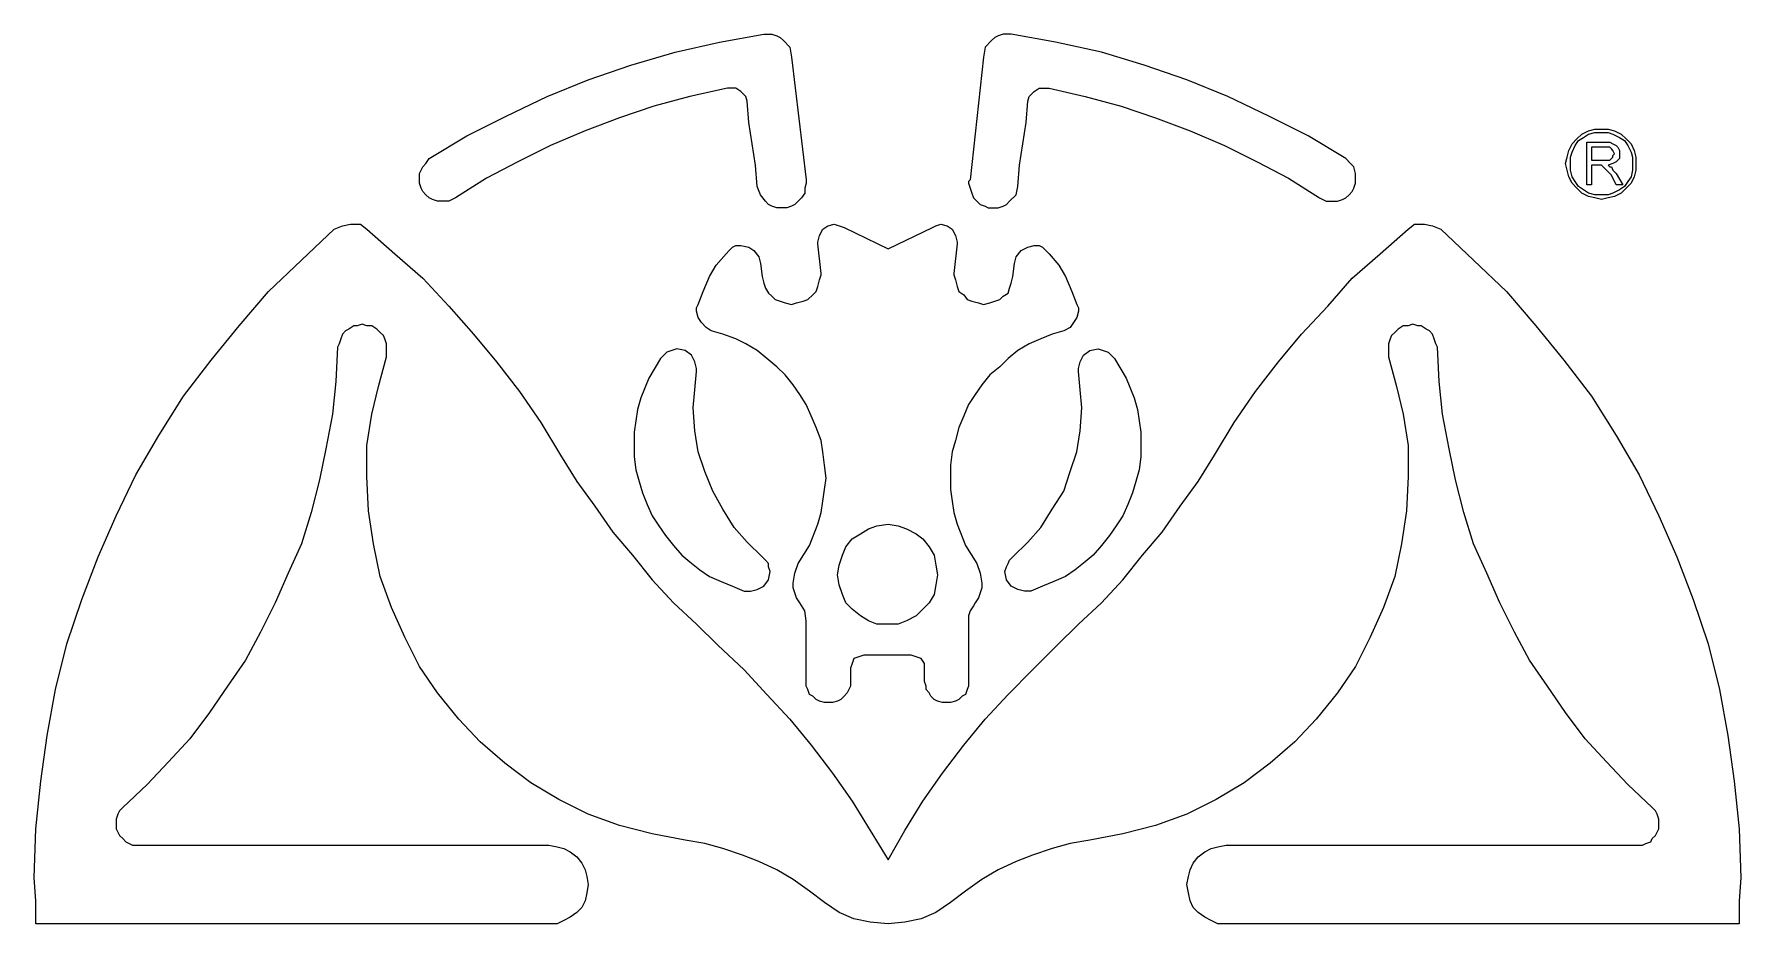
# Paper-space layout '布局1' of a CAD drawing. Header units: millimetres. Extents: x 36 to 2614, y 255 to 718.
# Drawn here: x 200.12 to 239.72, y 332.75 to 353.4 of the extents above; entities that cross this region are included whole.
import ezdxf

# ---------------------------------------------------------------- set-up
doc = ezdxf.new("R2010")
doc.units = ezdxf.units.MM
doc.layers.add('W-文字', color=35, linetype='Continuous')

psp = doc.layouts.new('布局1')

# ---------------------------------------------------------------- linework, layer by layer
at = {"layer": 'W-文字', "color": 7, "lineweight": 0}
for points in [[(216.67, 351.844), (216.632, 351.959), (216.518, 352.073), (216.404, 352.149), (216.29, 352.149), (216.214, 352.149), (216.214, 352.149), (215.339, 351.959), (214.502, 351.73), (213.703, 351.464), (212.905, 351.16), (212.106, 350.817), (211.345, 350.437), (210.622, 350.057), (209.9, 349.6), (209.748, 349.524), (209.595, 349.524), (209.481, 349.524), (209.367, 349.562), (209.291, 349.6), (209.215, 349.676), (209.139, 349.753), (209.101, 349.829), (209.063, 349.943), (209.063, 350.057), (209.063, 350.171), (209.139, 350.323), (209.215, 350.399), (209.291, 350.513), (210.166, 351.046), (211.079, 351.502), (212.03, 351.959), (212.981, 352.339), (213.97, 352.681), (214.996, 352.986), (216.023, 353.214), (217.05, 353.404), (217.088, 353.404), (217.126, 353.404), (217.241, 353.404), (217.355, 353.366), (217.431, 353.328), (217.507, 353.252), (217.659, 353.1), (217.697, 352.871), (218.039, 350.019), (218.039, 349.981), (218.039, 349.943), (218.001, 349.829), (218.001, 349.714), (217.925, 349.6), (217.849, 349.524), (217.773, 349.448), (217.697, 349.41), (217.583, 349.372), (217.469, 349.372), (217.355, 349.372), (217.241, 349.41), (217.164, 349.448), (217.088, 349.524), (216.974, 349.676), (216.898, 349.867), (216.86, 350.361), (216.784, 350.856), (216.708, 351.35), (216.67, 351.844), (216.67, 351.844)], [(223.174, 351.844), (223.212, 351.959), (223.326, 352.073), (223.44, 352.149), (223.592, 352.149), (223.63, 352.149), (223.669, 352.149), (224.505, 351.959), (225.342, 351.73), (226.141, 351.464), (226.94, 351.16), (227.738, 350.817), (228.499, 350.437), (229.222, 350.057), (229.944, 349.6), (230.096, 349.524), (230.249, 349.524), (230.363, 349.524), (230.477, 349.562), (230.553, 349.6), (230.629, 349.676), (230.705, 349.753), (230.743, 349.829), (230.781, 349.943), (230.781, 350.057), (230.781, 350.171), (230.743, 350.323), (230.667, 350.399), (230.553, 350.513), (229.678, 351.046), (228.765, 351.502), (227.814, 351.959), (226.863, 352.339), (225.875, 352.681), (224.886, 352.986), (223.821, 353.214), (222.794, 353.404), (222.756, 353.404), (222.718, 353.404), (222.604, 353.404), (222.489, 353.366), (222.413, 353.328), (222.337, 353.252), (222.185, 353.1), (222.147, 352.871), (221.843, 350.019), (221.805, 349.981), (221.805, 349.943), (221.843, 349.829), (221.881, 349.714), (221.919, 349.6), (221.995, 349.524), (222.071, 349.448), (222.185, 349.41), (222.261, 349.372), (222.375, 349.372), (222.489, 349.372), (222.604, 349.41), (222.68, 349.448), (222.756, 349.524), (222.908, 349.676), (222.946, 349.867), (222.984, 350.361), (223.06, 350.856), (223.136, 351.35), (223.174, 351.844), (223.174, 351.844)], [(236.486, 351.198), (236.639, 351.198), (236.791, 351.16), (236.943, 351.084), (237.057, 350.97), (237.171, 350.856), (237.247, 350.703), (237.285, 350.551), (237.285, 350.399), (237.285, 350.247), (237.247, 350.095), (237.171, 349.943), (237.057, 349.829), (236.943, 349.714), (236.791, 349.638), (236.639, 349.6), (236.486, 349.562), (236.334, 349.6), (236.182, 349.638), (236.03, 349.714), (235.916, 349.829), (235.802, 349.943), (235.726, 350.095), (235.688, 350.247), (235.65, 350.399), (235.688, 350.551), (235.726, 350.703), (235.802, 350.856), (235.916, 350.97), (236.03, 351.084), (236.182, 351.16), (236.334, 351.198), (236.486, 351.198), (236.486, 351.198)], [(236.486, 351.122), (236.639, 351.122), (236.753, 351.084), (236.905, 351.008), (237.019, 350.932), (237.095, 350.817), (237.171, 350.665), (237.209, 350.551), (237.209, 350.399), (237.209, 350.247), (237.171, 350.095), (237.095, 349.981), (237.019, 349.867), (236.905, 349.791), (236.753, 349.714), (236.639, 349.676), (236.486, 349.676), (236.334, 349.676), (236.182, 349.714), (236.068, 349.791), (235.954, 349.867), (235.878, 349.981), (235.802, 350.095), (235.764, 350.247), (235.764, 350.399), (235.764, 350.551), (235.802, 350.665), (235.878, 350.817), (235.954, 350.932), (236.068, 351.008), (236.182, 351.084), (236.334, 351.122), (236.486, 351.122), (236.486, 351.122)], [(236.144, 349.905), (236.144, 350.894), (236.562, 350.894), (236.677, 350.894), (236.753, 350.856), (236.829, 350.817), (236.867, 350.779), (236.905, 350.703), (236.905, 350.627), (236.905, 350.513), (236.829, 350.437), (236.753, 350.399), (236.639, 350.361), (236.677, 350.323), (236.715, 350.323), (236.753, 350.247), (236.829, 350.171), (236.981, 349.905), (236.829, 349.905), (236.715, 350.133), (236.639, 350.209), (236.601, 350.247), (236.562, 350.285), (236.524, 350.323), (236.524, 350.323), (236.486, 350.361), (236.448, 350.361), (236.41, 350.361), (236.258, 350.361), (236.258, 349.905), (236.144, 349.905), (236.144, 349.905)], [(236.258, 350.475), (236.524, 350.475), (236.601, 350.475), (236.677, 350.475), (236.715, 350.513), (236.753, 350.551), (236.753, 350.589), (236.791, 350.627), (236.753, 350.703), (236.715, 350.741), (236.677, 350.779), (236.562, 350.779), (236.258, 350.779), (236.258, 350.475), (236.258, 350.475)], [(219.941, 332.751), (219.523, 332.789), (219.142, 332.865), (218.8, 333.017), (218.458, 333.245), (218.115, 333.511), (217.735, 333.778), (217.355, 334.006), (216.936, 334.196), (216.556, 334.348), (216.1, 334.5), (215.681, 334.614), (215.225, 334.691), (214.464, 334.843), (213.703, 335.033), (212.981, 335.299), (212.296, 335.641), (211.649, 336.022), (211.041, 336.478), (210.47, 336.973), (209.976, 337.505), (209.481, 338.114), (209.063, 338.722), (208.721, 339.407), (208.416, 340.092), (208.15, 340.814), (207.998, 341.575), (207.884, 342.336), (207.846, 343.134), (207.846, 343.857), (207.96, 344.58), (208.112, 345.226), (208.302, 345.911), (208.302, 345.987), (208.302, 346.101), (208.302, 346.215), (208.264, 346.329), (208.226, 346.405), (208.15, 346.481), (208.074, 346.558), (207.96, 346.634), (207.846, 346.634), (207.732, 346.672), (207.618, 346.634), (207.542, 346.634), (207.427, 346.558), (207.351, 346.52), (207.275, 346.443), (207.237, 346.329), (207.199, 346.215), (207.161, 346.139), (207.123, 345.34), (207.047, 344.58), (206.895, 343.781), (206.743, 343.058), (206.553, 342.298), (206.324, 341.575), (206.02, 340.89), (205.716, 340.206), (205.374, 339.521), (205.031, 338.874), (204.613, 338.266), (204.194, 337.657), (203.738, 337.049), (203.244, 336.516), (202.749, 335.984), (202.179, 335.451), (202.103, 335.375), (202.065, 335.299), (202.026, 335.185), (202.026, 335.071), (202.026, 334.957), (202.065, 334.881), (202.103, 334.805), (202.179, 334.729), (202.255, 334.653), (202.331, 334.614), (202.407, 334.576), (202.521, 334.576), (212.068, 334.576), (212.258, 334.538), (212.41, 334.5), (212.562, 334.424), (212.714, 334.31), (212.828, 334.158), (212.905, 334.006), (212.943, 333.854), (212.981, 333.664), (212.943, 333.473), (212.905, 333.283), (212.828, 333.131), (212.714, 333.017), (212.562, 332.903), (212.41, 332.827), (212.258, 332.751), (212.068, 332.751), (200.163, 332.751), (200.163, 333.283), (200.125, 333.816), (200.163, 334.957), (200.277, 336.06), (200.429, 337.125), (200.619, 338.19), (200.885, 339.255), (201.228, 340.282), (201.608, 341.271), (202.026, 342.222), (202.483, 343.172), (203.015, 344.085), (203.586, 344.998), (204.233, 345.835), (204.879, 346.634), (205.564, 347.432), (206.324, 348.155), (207.085, 348.878), (207.275, 348.954), (207.466, 348.992), (207.694, 348.992), (207.846, 348.878), (208.492, 348.307), (209.139, 347.737), (209.748, 347.09), (210.318, 346.443), (210.851, 345.797), (211.383, 345.112), (211.878, 344.39), (212.334, 343.629), (212.714, 343.02), (213.133, 342.45), (213.551, 341.841), (214.008, 341.309), (214.464, 340.738), (214.958, 340.206), (215.491, 339.711), (215.985, 339.217), (216.594, 338.646), (217.126, 338.076), (217.659, 337.505), (218.153, 336.897), (218.648, 336.25), (219.104, 335.603), (219.523, 334.919), (219.941, 334.234), (220.321, 334.919), (220.74, 335.603), (221.196, 336.25), (221.691, 336.897), (222.185, 337.505), (222.718, 338.076), (223.288, 338.646), (223.859, 339.217), (224.353, 339.711), (224.886, 340.206), (225.38, 340.738), (225.837, 341.309), (226.293, 341.841), (226.711, 342.45), (227.13, 343.02), (227.51, 343.629), (227.967, 344.39), (228.461, 345.112), (228.993, 345.797), (229.526, 346.443), (230.135, 347.09), (230.705, 347.737), (231.352, 348.307), (231.998, 348.878), (232.15, 348.992), (232.379, 348.992), (232.569, 348.954), (232.759, 348.878), (233.52, 348.155), (234.28, 347.432), (234.965, 346.634), (235.612, 345.835), (236.258, 344.998), (236.829, 344.085), (237.361, 343.172), (237.818, 342.222), (238.236, 341.271), (238.616, 340.282), (238.959, 339.255), (239.225, 338.19), (239.415, 337.125), (239.567, 336.06), (239.681, 334.957), (239.719, 333.816), (239.681, 333.283), (239.681, 332.751), (227.776, 332.751), (227.586, 332.751), (227.434, 332.827), (227.282, 332.903), (227.13, 333.017), (227.016, 333.131), (226.94, 333.283), (226.902, 333.473), (226.863, 333.664), (226.902, 333.854), (226.94, 334.006), (227.016, 334.158), (227.13, 334.31), (227.282, 334.424), (227.434, 334.5), (227.586, 334.538), (227.776, 334.576), (237.323, 334.576), (237.437, 334.576), (237.513, 334.614), (237.627, 334.653), (237.665, 334.729), (237.742, 334.805), (237.78, 334.881), (237.818, 334.957), (237.818, 335.071), (237.818, 335.185), (237.78, 335.299), (237.742, 335.375), (237.665, 335.451), (237.095, 335.984), (236.601, 336.516), (236.106, 337.049), (235.65, 337.657), (235.231, 338.266), (234.813, 338.874), (234.471, 339.521), (234.128, 340.206), (233.824, 340.89), (233.52, 341.575), (233.291, 342.298), (233.101, 343.058), (232.949, 343.781), (232.797, 344.58), (232.721, 345.34), (232.683, 346.139), (232.645, 346.215), (232.607, 346.329), (232.569, 346.443), (232.493, 346.52), (232.417, 346.558), (232.303, 346.634), (232.226, 346.634), (232.112, 346.672), (231.998, 346.634), (231.884, 346.634), (231.77, 346.558), (231.694, 346.481), (231.618, 346.405), (231.58, 346.329), (231.542, 346.215), (231.542, 346.101), (231.542, 345.987), (231.542, 345.911), (231.732, 345.226), (231.884, 344.58), (231.998, 343.857), (231.998, 343.134), (231.96, 342.336), (231.846, 341.575), (231.694, 340.814), (231.428, 340.092), (231.123, 339.407), (230.781, 338.722), (230.363, 338.114), (229.868, 337.505), (229.374, 336.973), (228.803, 336.478), (228.195, 336.022), (227.548, 335.641), (226.863, 335.299), (226.141, 335.033), (225.38, 334.843), (224.619, 334.691), (224.163, 334.614), (223.745, 334.5), (223.288, 334.348), (222.908, 334.196), (222.489, 334.006), (222.109, 333.778), (221.729, 333.511), (221.386, 333.245), (221.044, 333.017), (220.702, 332.865), (220.321, 332.789), (219.941, 332.751), (219.941, 332.751)], [(219.941, 338.989), (219.371, 338.989), (219.256, 338.95), (219.142, 338.912), (219.104, 338.798), (219.066, 338.684), (219.066, 338.38), (219.066, 338.266), (219.028, 338.19), (218.99, 338.114), (218.914, 338.038), (218.838, 337.962), (218.762, 337.924), (218.648, 337.886), (218.534, 337.886), (218.458, 337.886), (218.344, 337.924), (218.268, 337.962), (218.191, 338.038), (218.115, 338.076), (218.077, 338.19), (218.039, 338.266), (218.039, 338.38), (218.039, 339.787), (218.001, 340.015), (217.887, 340.206), (217.811, 340.32), (217.773, 340.434), (217.735, 340.548), (217.735, 340.662), (217.773, 340.89), (217.849, 341.119), (218.115, 341.537), (218.306, 342.031), (218.382, 342.298), (218.42, 342.564), (218.458, 342.83), (218.496, 343.096), (218.458, 343.401), (218.42, 343.705), (218.382, 343.971), (218.268, 344.275), (218.153, 344.542), (218.039, 344.808), (217.887, 345.036), (217.735, 345.264), (217.545, 345.493), (217.355, 345.683), (217.126, 345.873), (216.898, 346.063), (216.632, 346.215), (216.404, 346.329), (216.1, 346.443), (215.833, 346.52), (215.719, 346.596), (215.605, 346.71), (215.529, 346.824), (215.491, 346.976), (215.491, 347.052), (215.529, 347.128), (215.643, 347.432), (215.795, 347.775), (215.947, 348.041), (216.176, 348.307), (216.252, 348.383), (216.328, 348.459), (216.404, 348.497), (216.518, 348.497), (216.708, 348.459), (216.822, 348.383), (216.936, 348.231), (216.974, 348.079), (217.012, 347.775), (217.05, 347.623), (217.088, 347.508), (217.164, 347.394), (217.241, 347.318), (217.317, 347.242), (217.431, 347.204), (217.545, 347.166), (217.697, 347.128), (217.811, 347.166), (217.963, 347.204), (218.077, 347.242), (218.191, 347.356), (218.268, 347.432), (218.306, 347.546), (218.344, 347.699), (218.382, 347.813), (218.382, 347.851), (218.382, 347.851), (218.306, 348.535), (218.306, 348.573), (218.306, 348.573), (218.344, 348.726), (218.42, 348.878), (218.534, 348.954), (218.686, 348.992), (218.8, 348.954), (218.914, 348.916), (219.941, 348.421), (220.968, 348.916), (221.044, 348.954), (221.158, 348.992), (221.31, 348.954), (221.424, 348.878), (221.501, 348.726), (221.539, 348.573), (221.539, 348.573), (221.539, 348.535), (221.462, 347.851), (221.462, 347.851), (221.462, 347.813), (221.501, 347.699), (221.539, 347.546), (221.577, 347.432), (221.691, 347.356), (221.767, 347.242), (221.881, 347.204), (222.033, 347.166), (222.147, 347.128), (222.299, 347.166), (222.413, 347.204), (222.527, 347.242), (222.604, 347.318), (222.718, 347.394), (222.756, 347.508), (222.794, 347.623), (222.832, 347.775), (222.87, 348.079), (222.908, 348.231), (223.022, 348.383), (223.174, 348.459), (223.326, 348.497), (223.44, 348.497), (223.516, 348.459), (223.592, 348.383), (223.669, 348.307), (223.897, 348.041), (224.049, 347.775), (224.201, 347.432), (224.315, 347.128), (224.353, 347.052), (224.353, 346.976), (224.315, 346.824), (224.239, 346.71), (224.163, 346.596), (224.011, 346.52), (223.745, 346.443), (223.478, 346.329), (223.212, 346.215), (222.946, 346.063), (222.718, 345.873), (222.527, 345.683), (222.299, 345.493), (222.109, 345.264), (221.957, 345.036), (221.805, 344.808), (221.691, 344.542), (221.577, 344.275), (221.501, 343.971), (221.424, 343.705), (221.386, 343.401), (221.386, 343.096), (221.386, 342.83), (221.424, 342.564), (221.462, 342.298), (221.539, 342.031), (221.729, 341.537), (221.995, 341.119), (222.071, 340.89), (222.109, 340.662), (222.109, 340.548), (222.071, 340.434), (222.033, 340.32), (221.957, 340.206), (221.919, 340.13), (221.843, 340.015), (221.805, 339.901), (221.805, 339.787), (221.805, 338.38), (221.805, 338.266), (221.767, 338.19), (221.729, 338.076), (221.653, 338.038), (221.577, 337.962), (221.501, 337.924), (221.386, 337.886), (221.31, 337.886), (221.196, 337.886), (221.082, 337.924), (221.006, 337.962), (220.93, 338.038), (220.892, 338.114), (220.816, 338.19), (220.816, 338.266), (220.778, 338.38), (220.778, 338.684), (220.778, 338.798), (220.702, 338.912), (220.588, 338.95), (220.474, 338.989), (219.941, 338.989), (219.941, 338.989)], [(215.491, 345.569), (215.491, 345.569), (215.491, 345.645), (215.453, 345.797), (215.377, 345.949), (215.225, 346.063), (215.035, 346.101), (214.92, 346.063), (214.806, 346.025), (214.73, 345.949), (214.654, 345.873), (214.388, 345.416), (214.198, 344.96), (214.122, 344.694), (214.084, 344.428), (214.046, 344.161), (214.046, 343.895), (214.046, 343.591), (214.084, 343.287), (214.16, 343.02), (214.236, 342.754), (214.35, 342.488), (214.464, 342.222), (214.616, 341.993), (214.768, 341.765), (214.958, 341.537), (215.149, 341.309), (215.339, 341.157), (215.567, 340.966), (215.795, 340.814), (216.061, 340.7), (216.328, 340.586), (216.594, 340.472), (216.67, 340.472), (216.746, 340.472), (216.898, 340.51), (217.05, 340.586), (217.164, 340.738), (217.203, 340.928), (217.164, 341.042), (217.164, 341.119), (217.088, 341.195), (217.012, 341.271), (216.67, 341.613), (216.366, 341.955), (216.1, 342.374), (215.871, 342.792), (215.681, 343.248), (215.529, 343.705), (215.453, 344.199), (215.415, 344.732), (215.453, 345.15), (215.491, 345.569), (215.491, 345.569)], [(224.353, 345.569), (224.353, 345.569), (224.353, 345.645), (224.391, 345.797), (224.467, 345.949), (224.619, 346.063), (224.81, 346.101), (224.924, 346.063), (225.038, 346.025), (225.114, 345.949), (225.19, 345.873), (225.456, 345.416), (225.646, 344.96), (225.722, 344.694), (225.76, 344.428), (225.798, 344.161), (225.798, 343.895), (225.798, 343.591), (225.76, 343.287), (225.684, 343.02), (225.608, 342.754), (225.494, 342.488), (225.38, 342.222), (225.228, 341.993), (225.076, 341.765), (224.886, 341.537), (224.695, 341.309), (224.505, 341.157), (224.277, 340.966), (224.049, 340.814), (223.783, 340.7), (223.516, 340.586), (223.25, 340.472), (223.174, 340.472), (223.098, 340.472), (222.946, 340.51), (222.794, 340.586), (222.68, 340.738), (222.642, 340.928), (222.68, 341.042), (222.718, 341.119), (222.756, 341.195), (222.832, 341.271), (223.174, 341.613), (223.478, 341.955), (223.745, 342.374), (224.011, 342.792), (224.163, 343.248), (224.315, 343.705), (224.391, 344.199), (224.429, 344.732), (224.391, 345.15), (224.353, 345.569), (224.353, 345.569)], [(219.941, 342.031), (220.169, 341.993), (220.359, 341.917), (220.588, 341.803), (220.74, 341.689), (220.892, 341.499), (221.006, 341.309), (221.044, 341.08), (221.082, 340.852), (221.044, 340.624), (221.006, 340.396), (220.892, 340.206), (220.74, 340.054), (220.588, 339.901), (220.359, 339.787), (220.169, 339.711), (219.941, 339.711), (219.675, 339.711), (219.485, 339.787), (219.294, 339.901), (219.104, 340.054), (218.952, 340.206), (218.876, 340.396), (218.8, 340.624), (218.762, 340.852), (218.8, 341.08), (218.876, 341.309), (218.952, 341.499), (219.104, 341.689), (219.294, 341.803), (219.485, 341.917), (219.675, 341.993), (219.941, 342.031), (219.941, 342.031)]]:
    psp.add_lwpolyline(points, dxfattribs=at)

doc.saveas('drawing.dxf')
